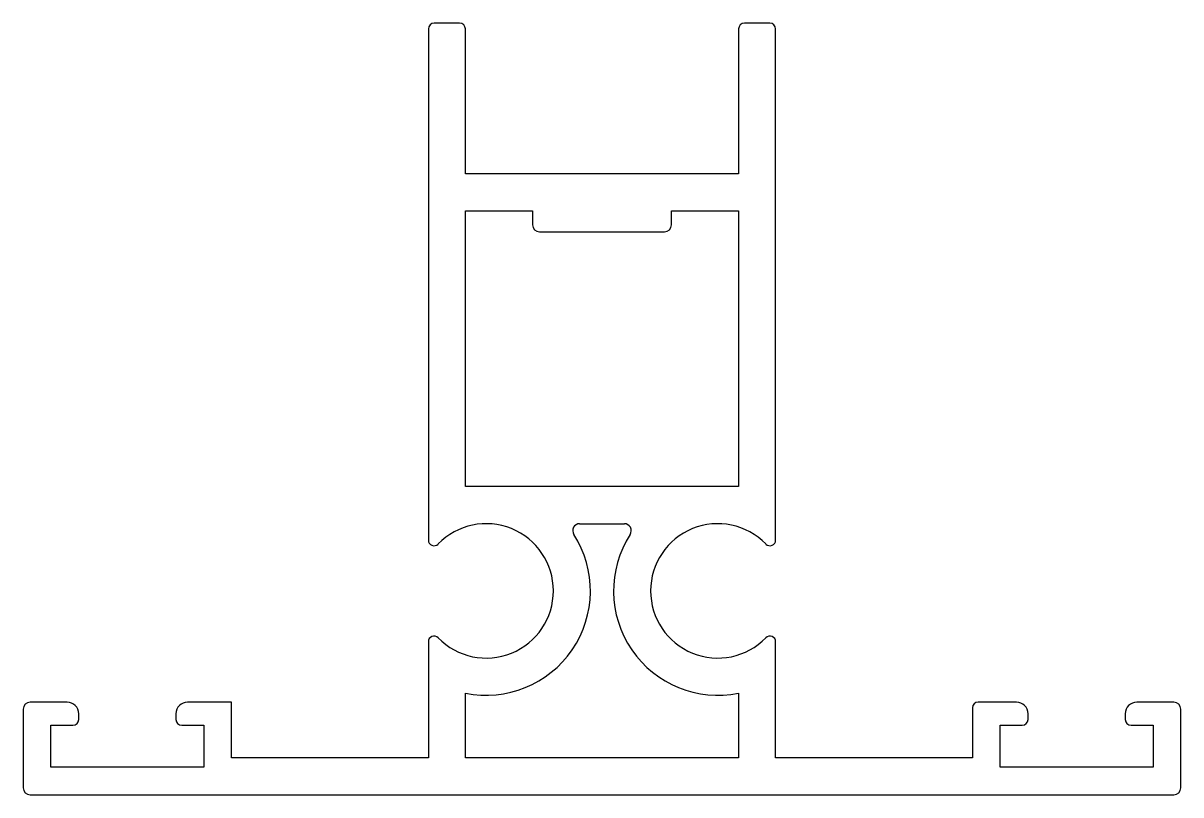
# Model space of a CAD drawing. Extents: x 379.2 to 429.2, y 714.6 to 747.9.
import ezdxf

# ---------------------------------------------------------------- set-up
doc = ezdxf.new("R2010")
doc.units = 0
doc.layers.get('0').update_dxf_attribs({"linetype": 'CONTINUOUS'})

msp = doc.modelspace()

# ---------------------------------------------------------------- linework, layer by layer
for p, q in [((396.684, 747.684), (396.684, 725.63)), ((398.034, 747.934), (396.934, 747.934)), ((398.284, 741.434), (398.284, 747.684)), ((410.084, 747.684), (410.084, 741.434)), ((411.434, 747.934), (410.334, 747.934)), ((411.684, 725.63), (411.684, 747.684)), ((410.084, 741.434), (398.284, 741.434)), ((398.284, 727.934), (398.284, 739.834)), ((398.284, 739.834), (401.184, 739.834)), ((401.184, 739.834), (401.184, 739.234)), ((407.184, 739.834), (410.084, 739.834)), ((407.184, 739.234), (407.184, 739.834)), ((410.084, 739.834), (410.084, 727.934)), ((401.484, 738.934), (406.884, 738.934)), ((410.084, 727.934), (398.284, 727.934)), ((403.219, 726.334), (405.149, 726.334)), ((396.684, 721.237), (396.684, 716.234)), ((411.684, 716.234), (411.684, 721.237)), ((398.284, 716.234), (398.284, 719.024)), ((410.084, 719.024), (410.084, 716.234)), ((381.084, 718.634), (379.484, 718.634)), ((388.184, 718.634), (386.284, 718.634)), ((388.184, 716.234), (388.184, 718.634)), ((422.084, 718.634), (420.434, 718.634)), ((428.884, 718.634), (427.284, 718.634)), ((379.184, 718.334), (379.184, 714.934)), ((381.584, 717.884), (381.584, 718.134)), ((385.784, 718.134), (385.784, 717.884)), ((420.184, 718.384), (420.184, 716.234)), ((422.584, 717.884), (422.584, 718.134)), ((426.784, 718.134), (426.784, 717.884)), ((429.184, 714.934), (429.184, 718.334)), ((380.384, 715.834), (380.384, 717.634)), ((380.384, 717.634), (381.334, 717.634)), ((386.034, 717.634), (386.984, 717.634)), ((386.984, 717.634), (386.984, 715.834)), ((421.384, 717.634), (422.334, 717.634)), ((421.384, 715.834), (421.384, 717.634)), ((427.034, 717.634), (427.984, 717.634)), ((427.984, 717.634), (427.984, 715.834)), ((396.684, 716.234), (388.184, 716.234)), ((410.084, 716.234), (398.284, 716.234)), ((420.184, 716.234), (411.684, 716.234)), ((386.984, 715.834), (380.384, 715.834)), ((427.984, 715.834), (421.384, 715.834)), ((379.484, 714.634), (428.884, 714.634))]:
    msp.add_line(p, q)
for centre, radius, start, end in [((396.934, 747.684), 0.25, 90, 180), ((398.034, 747.684), 0.25, 0, 90), ((410.334, 747.684), 0.25, 90, 180), ((411.434, 747.684), 0.25, 360, 90), ((401.484, 739.234), 0.3, 180, 270), ((406.884, 739.234), 0.3, 270, 0), ((399.184, 723.434), 2.9, 224.2758, 135.7242), ((403.219, 726.034), 0.3, 90, 212.7972), ((405.149, 726.034), 0.3, 327.2028, 90), ((409.184, 723.434), 2.9, 44.2758, 315.7242), ((396.931, 725.63), 0.247, 180, 315.7242), ((399.184, 723.434), 4.5, 258.463, 32.7972), ((409.184, 723.434), 4.5, 147.2028, 281.537), ((411.437, 725.63), 0.247, 224.2758, 360), ((396.931, 721.237), 0.247, 44.2758, 180), ((411.437, 721.237), 0.247, 0, 135.7242), ((379.484, 718.334), 0.3, 90, 180), ((381.084, 718.134), 0.5, 360, 90), ((386.284, 718.134), 0.5, 90, 180), ((420.434, 718.384), 0.25, 90, 180), ((422.084, 718.134), 0.5, 0, 90), ((427.284, 718.134), 0.5, 90, 180), ((428.884, 718.334), 0.3, 0, 90), ((381.334, 717.884), 0.25, 270, 360), ((386.034, 717.884), 0.25, 180, 270), ((422.334, 717.884), 0.25, 270, 0), ((427.034, 717.884), 0.25, 180, 270), ((379.484, 714.934), 0.3, 180, 270), ((428.884, 714.934), 0.3, 270, 0)]:
    msp.add_arc(centre, radius, start, end)

doc.saveas('drawing.dxf')
